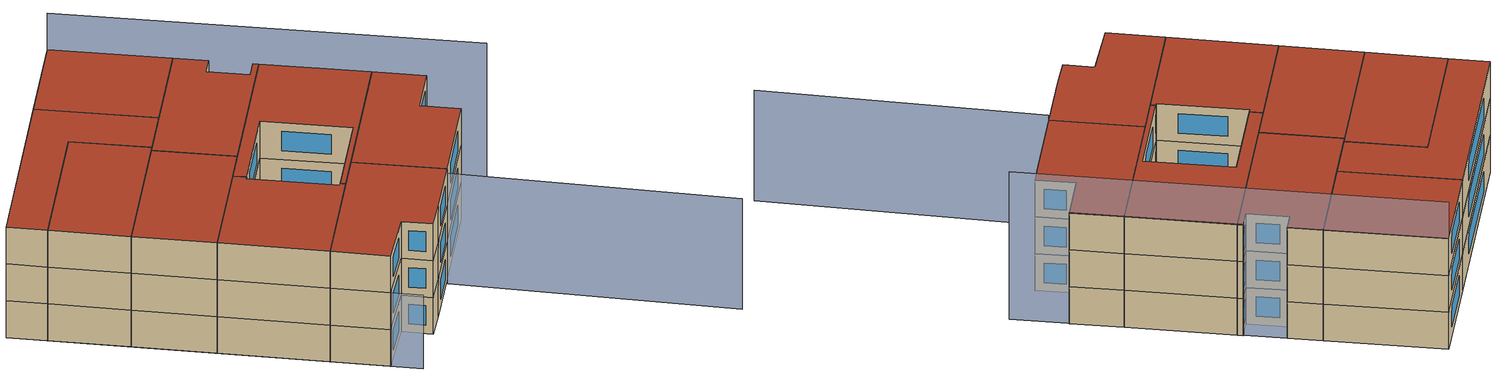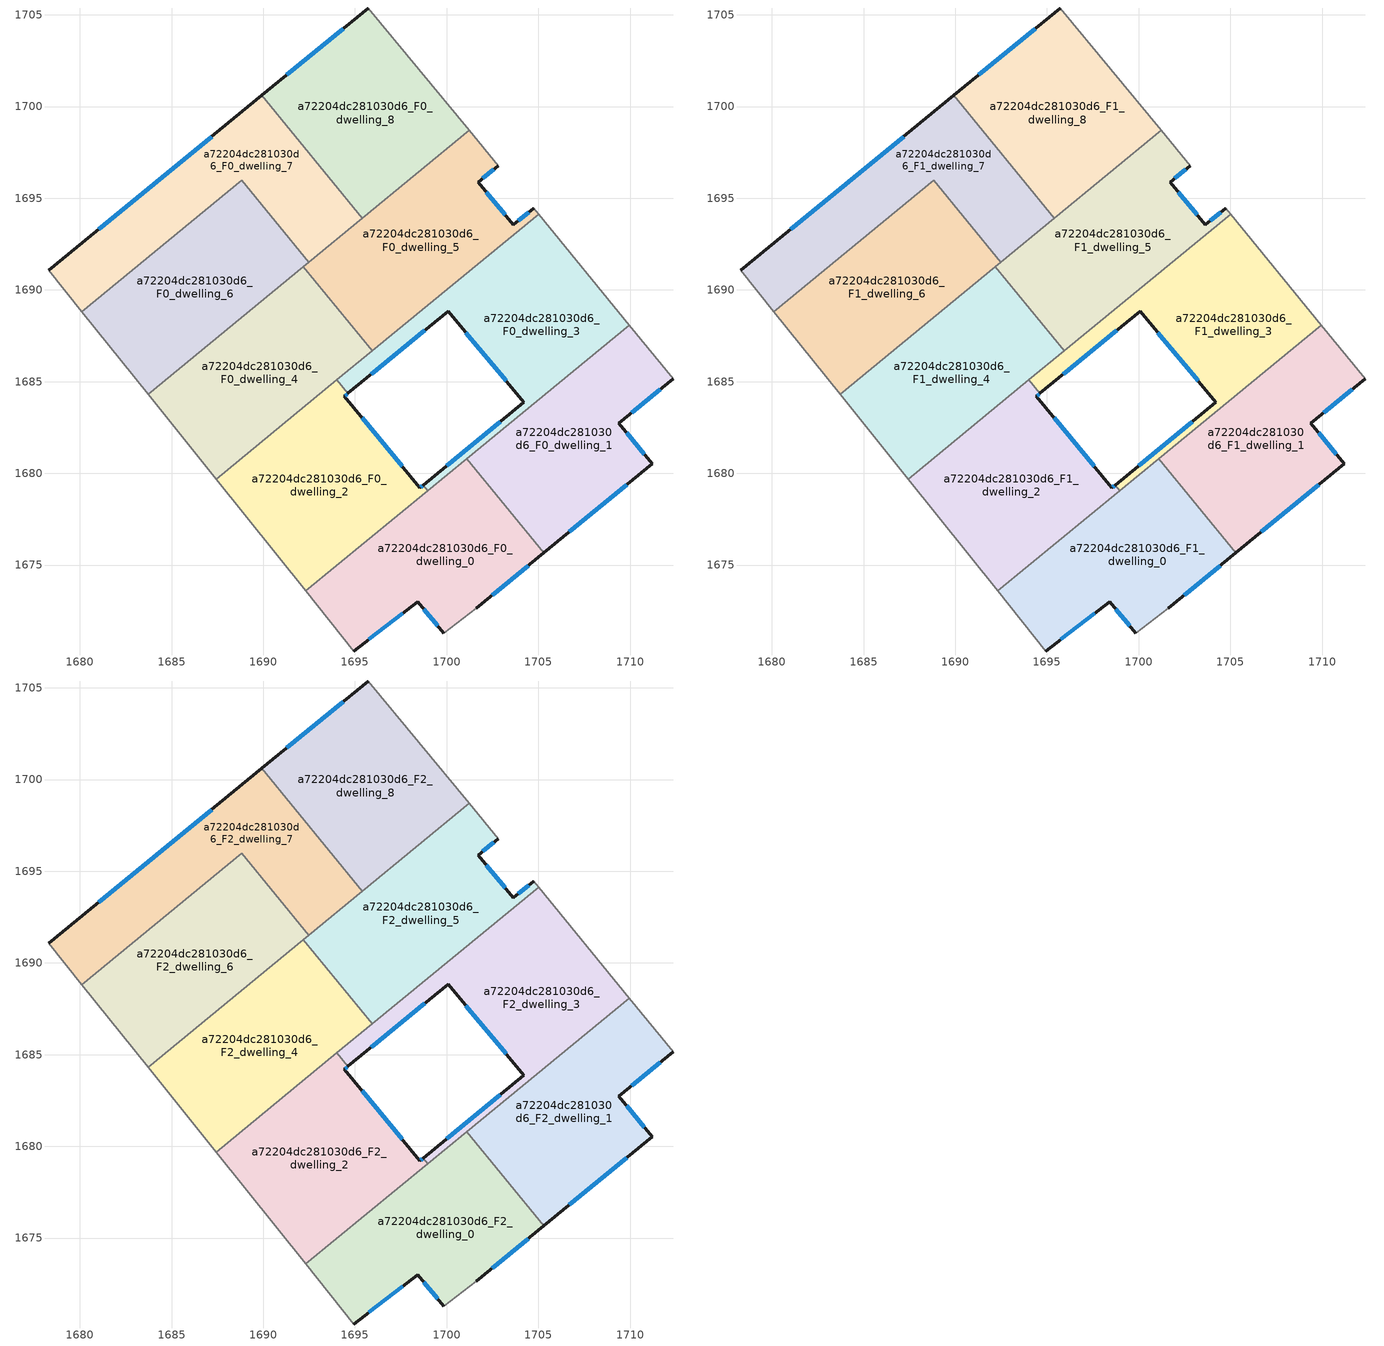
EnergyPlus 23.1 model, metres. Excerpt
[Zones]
a72204dc281030d6_F0_dwelling_0
 floor ground (EU_floor_Construction): 1701.09,1680.8 1705.31,1675.67 1701.61,1672.64 1699.83,1671.27 1698.43,1673 1694.94,1670.31 1692.31,1673.59 z0
 wall outside (EU_wall_Construction): 1701.61,1672.64 1705.31,1675.67 / 1694.94,1670.31 1698.43,1673 1699.83,1671.27 z0:3
 wall adiabatic (EU_wall_Construction): 1699.83,1671.27 1701.61,1672.64 / 1692.31,1673.59 1694.94,1670.31 z0:3
 wall to a72204dc281030d6_F0_dwelling_1 (EU_wall_Construction): 1705.31,1675.67 1701.09,1680.8 z0:3
 wall to a72204dc281030d6_F0_dwelling_2 (EU_wall_Construction): 1698.97,1679.06 1692.31,1673.59 z0:3
 wall to a72204dc281030d6_F0_dwelling_3 (EU_wall_Construction): 1701.09,1680.8 1698.97,1679.06 z0:3
 window (EU_Window_Construction): 1702.48,1673.35 1704.44,1674.96 / 1698.76,1672.6 1699.5,1671.68 / 1695.76,1670.94 1697.61,1672.37 z0.7:2.3
a72204dc281030d6_F0_dwelling_1
 floor ground (EU_floor_Construction): 1709.96,1688.08 1712.35,1685.17 1709.39,1682.72 1711.21,1680.51 1705.31,1675.67 1701.09,1680.8 z0
 wall outside (EU_wall_Construction): 1705.31,1675.67 1711.21,1680.51 1709.39,1682.72 1712.35,1685.17 z0:3
 wall adiabatic (EU_wall_Construction): 1712.35,1685.17 1709.96,1688.08 z0:3
 wall to a72204dc281030d6_F0_dwelling_3 (EU_wall_Construction): 1709.96,1688.08 1701.09,1680.8 z0:3
 window (EU_Window_Construction): 1710.09,1683.29 1711.66,1684.59 / 1710.79,1681.03 1709.82,1682.2 / 1706.69,1676.81 1709.83,1679.38 z0.7:2.3
a72204dc281030d6_F0_dwelling_2
 floor ground (EU_floor_Construction): 1694.62,1684.36 1694.42,1684.19 1698.54,1679.21 1698.72,1679.36 1698.97,1679.06 1692.31,1673.59 1687.43,1679.68 1694.01,1685.09 z0
 wall outside (EU_wall_Construction): 1698.72,1679.36 1698.54,1679.21 1694.42,1684.19 1694.62,1684.36 z0:3
 wall to a72204dc281030d6_F0_dwelling_3 (EU_wall_Construction): 1698.97,1679.06 1698.72,1679.36 / 1694.62,1684.36 1694.01,1685.09 z0:3
 wall adiabatic (EU_wall_Construction): 1687.43,1679.68 1692.31,1673.59 z0:3
 wall to a72204dc281030d6_F0_dwelling_4 (EU_wall_Construction): 1694.01,1685.09 1687.43,1679.68 z0:3
 window (EU_Window_Construction): 1694.46,1684.23 1694.57,1684.32 / 1697.57,1680.38 1695.39,1683.02 / 1698.68,1679.32 1698.58,1679.24 z0.7:2.3
a72204dc281030d6_F0_dwelling_3
 floor ground (EU_floor_Construction): 1705.02,1694.12 1709.96,1688.08 1698.97,1679.06 1698.72,1679.36 1704.21,1683.87 1700.09,1688.84 1694.62,1684.36 1694.01,1685.09 z0
 wall outside (EU_wall_Construction): 1694.62,1684.36 1700.09,1688.84 1704.21,1683.87 1698.72,1679.36 z0:3
 wall adiabatic (EU_wall_Construction): 1709.96,1688.08 1705.02,1694.12 z0:3
 wall to a72204dc281030d6_F0_dwelling_5 (EU_wall_Construction): 1705.02,1694.12 1695.95,1686.68 z0:3
 wall to a72204dc281030d6_F0_dwelling_4 (EU_wall_Construction): 1695.95,1686.68 1694.01,1685.09 z0:3
 window (EU_Window_Construction): 1702.92,1682.81 1700.01,1680.42 / 1701.05,1687.68 1703.24,1685.04 / 1695.9,1685.41 1698.8,1687.79 z0.7:2.3
a72204dc281030d6_F0_dwelling_4
 floor ground (EU_floor_Construction): 1692.19,1691.27 1695.95,1686.68 1687.43,1679.68 1683.72,1684.32 z0
 wall adiabatic (EU_wall_Construction): 1683.72,1684.32 1687.43,1679.68 z0:3
 wall to a72204dc281030d6_F0_dwelling_5 (EU_wall_Construction): 1695.95,1686.68 1692.19,1691.27 z0:3
 wall to a72204dc281030d6_F0_dwelling_6 (EU_wall_Construction): 1692.19,1691.27 1683.72,1684.32 z0:3
a72204dc281030d6_F0_dwelling_5
 floor ground (EU_floor_Construction): 1702.82,1696.78 1701.72,1695.89 1703.64,1693.55 1704.74,1694.45 1705.02,1694.12 1695.95,1686.68 1692.19,1691.27 1701.24,1698.7 z0
 wall outside (EU_wall_Construction): 1704.74,1694.45 1703.64,1693.55 1701.72,1695.89 1702.82,1696.78 z0:3
 wall adiabatic (EU_wall_Construction): 1705.02,1694.12 1704.74,1694.45 / 1702.82,1696.78 1701.24,1698.7 z0:3
 wall to a72204dc281030d6_F0_dwelling_8 (EU_wall_Construction): 1701.24,1698.7 1695.4,1693.91 z0:3
 wall to a72204dc281030d6_F0_dwelling_7 (EU_wall_Construction): 1695.41,1693.91 1692.49,1691.51 z0:3
 wall to a72204dc281030d6_F0_dwelling_6 (EU_wall_Construction): 1692.49,1691.51 1692.19,1691.27 z0:3
 window (EU_Window_Construction): 1701.97,1696.1 1702.56,1696.57 / 1703.19,1694.1 1702.17,1695.34 / 1704.48,1694.24 1703.9,1693.76 z0.7:2.3
a72204dc281030d6_F0_dwelling_6
 floor ground (EU_floor_Construction): 1688.83,1695.97 1692.49,1691.51 1683.72,1684.32 1680.11,1688.82 z0
 wall to a72204dc281030d6_F0_dwelling_7 (EU_wall_Construction): 1692.49,1691.51 1688.83,1695.97 1680.11,1688.82 z0:3
 wall adiabatic (EU_wall_Construction): 1680.11,1688.82 1683.72,1684.32 z0:3
a72204dc281030d6_F0_dwelling_7
 floor ground (EU_floor_Construction): 1689.91,1700.6 1695.41,1693.91 1692.49,1691.51 1688.83,1695.97 1680.11,1688.82 1678.3,1691.07 z0
 wall outside (EU_wall_Construction): 1689.91,1700.6 1678.3,1691.07 z0:3
 wall adiabatic (EU_wall_Construction): 1678.3,1691.07 1680.11,1688.82 z0:3
 wall to a72204dc281030d6_F0_dwelling_8 (EU_wall_Construction): 1695.41,1693.91 1689.91,1700.6 z0:3
 window (EU_Window_Construction): 1687.18,1698.37 1681.03,1693.31 z0.7:2.3
a72204dc281030d6_F0_dwelling_8
 floor ground (EU_floor_Construction): 1695.72,1705.38 1701.24,1698.7 1695.41,1693.91 1689.91,1700.6 z0
 wall outside (EU_wall_Construction): 1695.72,1705.38 1689.91,1700.6 z0:3
 wall adiabatic (EU_wall_Construction): 1701.24,1698.7 1695.72,1705.38 z0:3
 window (EU_Window_Construction): 1694.36,1704.25 1691.27,1701.72 z0.7:2.3
a72204dc281030d6_F1_dwelling_0
 floor to a72204dc281030d6_F0_dwelling_0 (EU_floor_Construction): 1701.09,1680.8 1705.31,1675.67 1701.61,1672.64 1699.83,1671.27 1698.43,1673 1694.94,1670.31 1692.31,1673.59 z3
 wall outside (EU_wall_Construction): 1701.61,1672.64 1705.31,1675.67 / 1694.94,1670.31 1698.43,1673 1699.83,1671.27 z3:6
 wall adiabatic (EU_wall_Construction): 1699.83,1671.27 1701.61,1672.64 / 1692.31,1673.59 1694.94,1670.31 z3:6
 wall to a72204dc281030d6_F1_dwelling_1 (EU_wall_Construction): 1705.31,1675.67 1701.09,1680.8 z3:6
 wall to a72204dc281030d6_F1_dwelling_2 (EU_wall_Construction): 1698.97,1679.06 1692.31,1673.59 z3:6
 wall to a72204dc281030d6_F1_dwelling_3 (EU_wall_Construction): 1701.09,1680.8 1698.97,1679.06 z3:6
 window (EU_Window_Construction): 1702.48,1673.35 1704.44,1674.96 / 1698.76,1672.6 1699.5,1671.68 / 1695.76,1670.94 1697.61,1672.37 z3.7:5.3
a72204dc281030d6_F1_dwelling_1
 floor to a72204dc281030d6_F0_dwelling_1 (EU_floor_Construction): 1709.96,1688.08 1712.35,1685.17 1709.39,1682.72 1711.21,1680.51 1705.31,1675.67 1701.09,1680.8 z3
 wall outside (EU_wall_Construction): 1705.31,1675.67 1711.21,1680.51 1709.39,1682.72 1712.35,1685.17 z3:6
 wall adiabatic (EU_wall_Construction): 1712.35,1685.17 1709.96,1688.08 z3:6
 wall to a72204dc281030d6_F1_dwelling_3 (EU_wall_Construction): 1709.96,1688.08 1701.09,1680.8 z3:6
 window (EU_Window_Construction): 1710.09,1683.29 1711.66,1684.59 / 1710.79,1681.03 1709.82,1682.2 / 1706.69,1676.81 1709.83,1679.38 z3.7:5.3
a72204dc281030d6_F1_dwelling_2
 floor to a72204dc281030d6_F0_dwelling_2 (EU_floor_Construction): 1694.62,1684.36 1694.42,1684.19 1698.54,1679.21 1698.72,1679.36 1698.97,1679.06 1692.31,1673.59 1687.43,1679.68 1694.01,1685.09 z3
 wall outside (EU_wall_Construction): 1698.72,1679.36 1698.54,1679.21 1694.42,1684.19 1694.62,1684.36 z3:6
 wall to a72204dc281030d6_F1_dwelling_3 (EU_wall_Construction): 1698.97,1679.06 1698.72,1679.36 / 1694.62,1684.36 1694.01,1685.09 z3:6
 wall adiabatic (EU_wall_Construction): 1687.43,1679.68 1692.31,1673.59 z3:6
 wall to a72204dc281030d6_F1_dwelling_4 (EU_wall_Construction): 1694.01,1685.09 1687.43,1679.68 z3:6
 window (EU_Window_Construction): 1694.46,1684.23 1694.57,1684.32 / 1697.57,1680.38 1695.39,1683.02 / 1698.68,1679.32 1698.58,1679.24 z3.7:5.3
a72204dc281030d6_F1_dwelling_3
 floor to a72204dc281030d6_F0_dwelling_3 (EU_floor_Construction): 1705.02,1694.12 1709.96,1688.08 1698.97,1679.06 1698.72,1679.36 1704.21,1683.87 1700.09,1688.84 1694.62,1684.36 1694.01,1685.09 z3
 wall outside (EU_wall_Construction): 1694.62,1684.36 1700.09,1688.84 1704.21,1683.87 1698.72,1679.36 z3:6
 wall adiabatic (EU_wall_Construction): 1709.96,1688.08 1705.02,1694.12 z3:6
 wall to a72204dc281030d6_F1_dwelling_5 (EU_wall_Construction): 1705.02,1694.12 1695.95,1686.68 z3:6
 wall to a72204dc281030d6_F1_dwelling_4 (EU_wall_Construction): 1695.95,1686.68 1694.01,1685.09 z3:6
 window (EU_Window_Construction): 1702.92,1682.81 1700.01,1680.42 / 1701.05,1687.68 1703.24,1685.04 / 1695.9,1685.41 1698.8,1687.79 z3.7:5.3
a72204dc281030d6_F1_dwelling_4
 floor to a72204dc281030d6_F0_dwelling_4 (EU_floor_Construction): 1692.19,1691.27 1695.95,1686.68 1687.43,1679.68 1683.72,1684.32 z3
 wall adiabatic (EU_wall_Construction): 1683.72,1684.32 1687.43,1679.68 z3:6
 wall to a72204dc281030d6_F1_dwelling_5 (EU_wall_Construction): 1695.95,1686.68 1692.19,1691.27 z3:6
 wall to a72204dc281030d6_F1_dwelling_6 (EU_wall_Construction): 1692.19,1691.27 1683.72,1684.32 z3:6
a72204dc281030d6_F1_dwelling_5
 floor to a72204dc281030d6_F0_dwelling_5 (EU_floor_Construction): 1702.82,1696.78 1701.72,1695.89 1703.64,1693.55 1704.74,1694.45 1705.02,1694.12 1695.95,1686.68 1692.19,1691.27 1701.24,1698.7 z3
 wall outside (EU_wall_Construction): 1704.74,1694.45 1703.64,1693.55 1701.72,1695.89 1702.82,1696.78 z3:6
 wall adiabatic (EU_wall_Construction): 1705.02,1694.12 1704.74,1694.45 / 1702.82,1696.78 1701.24,1698.7 z3:6
 wall to a72204dc281030d6_F1_dwelling_8 (EU_wall_Construction): 1701.24,1698.7 1695.4,1693.91 z3:6
 wall to a72204dc281030d6_F1_dwelling_7 (EU_wall_Construction): 1695.41,1693.91 1692.49,1691.51 z3:6
 wall to a72204dc281030d6_F1_dwelling_6 (EU_wall_Construction): 1692.49,1691.51 1692.19,1691.27 z3:6
 window (EU_Window_Construction): 1701.97,1696.1 1702.56,1696.57 / 1703.19,1694.1 1702.17,1695.34 / 1704.48,1694.24 1703.9,1693.76 z3.7:5.3
a72204dc281030d6_F1_dwelling_6
 floor to a72204dc281030d6_F0_dwelling_6 (EU_floor_Construction): 1688.83,1695.97 1692.49,1691.51 1683.72,1684.32 1680.11,1688.82 z3
 wall to a72204dc281030d6_F1_dwelling_7 (EU_wall_Construction): 1692.49,1691.51 1688.83,1695.97 1680.11,1688.82 z3:6
 wall adiabatic (EU_wall_Construction): 1680.11,1688.82 1683.72,1684.32 z3:6
a72204dc281030d6_F1_dwelling_7
 floor to a72204dc281030d6_F0_dwelling_7 (EU_floor_Construction): 1689.91,1700.6 1695.41,1693.91 1692.49,1691.51 1688.83,1695.97 1680.11,1688.82 1678.3,1691.07 z3
 wall outside (EU_wall_Construction): 1689.91,1700.6 1678.3,1691.07 z3:6
 wall adiabatic (EU_wall_Construction): 1678.3,1691.07 1680.11,1688.82 z3:6
 wall to a72204dc281030d6_F1_dwelling_8 (EU_wall_Construction): 1695.41,1693.91 1689.91,1700.6 z3:6
 window (EU_Window_Construction): 1687.18,1698.37 1681.03,1693.31 z3.7:5.3
a72204dc281030d6_F1_dwelling_8
 floor to a72204dc281030d6_F0_dwelling_8 (EU_floor_Construction): 1695.72,1705.38 1701.24,1698.7 1695.41,1693.91 1689.91,1700.6 z3
 wall outside (EU_wall_Construction): 1695.72,1705.38 1689.91,1700.6 z3:6
 wall adiabatic (EU_wall_Construction): 1701.24,1698.7 1695.72,1705.38 z3:6
 window (EU_Window_Construction): 1694.36,1704.25 1691.27,1701.72 z3.7:5.3
a72204dc281030d6_F2_dwelling_0
 floor to a72204dc281030d6_F1_dwelling_0 (EU_floor_Construction): 1701.09,1680.8 1705.31,1675.67 1701.61,1672.64 1699.83,1671.27 1698.43,1673 1694.94,1670.31 1692.31,1673.59 z6
 wall outside (EU_wall_Construction): 1701.61,1672.64 1705.31,1675.67 / 1694.94,1670.31 1698.43,1673 1699.83,1671.27 z6:9
 wall adiabatic (EU_wall_Construction): 1699.83,1671.27 1701.61,1672.64 / 1692.31,1673.59 1694.94,1670.31 z6:9
 wall to a72204dc281030d6_F2_dwelling_1 (EU_wall_Construction): 1705.31,1675.67 1701.09,1680.8 z6:9
 wall to a72204dc281030d6_F2_dwelling_2 (EU_wall_Construction): 1698.97,1679.06 1692.31,1673.59 z6:9
 wall to a72204dc281030d6_F2_dwelling_3 (EU_wall_Construction): 1701.09,1680.8 1698.97,1679.06 z6:9
 window (EU_Window_Construction): 1702.48,1673.35 1704.44,1674.96 / 1698.76,1672.6 1699.5,1671.68 / 1695.76,1670.94 1697.61,1672.37 z6.7:8.3
 roof outside (EU_roof_Construction): 1701.61,1672.64 1705.31,1675.67 1701.09,1680.8 1692.31,1673.59 1694.94,1670.31 1698.43,1673 1699.83,1671.27 z9
a72204dc281030d6_F2_dwelling_1
 floor to a72204dc281030d6_F1_dwelling_1 (EU_floor_Construction): 1709.96,1688.08 1712.35,1685.17 1709.39,1682.72 1711.21,1680.51 1705.31,1675.67 1701.09,1680.8 z6
 wall outside (EU_wall_Construction): 1705.31,1675.67 1711.21,1680.51 1709.39,1682.72 1712.35,1685.17 z6:9
 wall adiabatic (EU_wall_Construction): 1712.35,1685.17 1709.96,1688.08 z6:9
 wall to a72204dc281030d6_F2_dwelling_3 (EU_wall_Construction): 1709.96,1688.08 1701.09,1680.8 z6:9
 window (EU_Window_Construction): 1710.09,1683.29 1711.66,1684.59 / 1710.79,1681.03 1709.82,1682.2 / 1706.69,1676.81 1709.83,1679.38 z6.7:8.3
 roof outside (EU_roof_Construction): 1711.21,1680.51 1709.39,1682.72 1712.35,1685.17 1709.96,1688.08 1701.09,1680.8 1705.31,1675.67 z9
a72204dc281030d6_F2_dwelling_2
 floor to a72204dc281030d6_F1_dwelling_2 (EU_floor_Construction): 1694.62,1684.36 1694.42,1684.19 1698.54,1679.21 1698.72,1679.36 1698.97,1679.06 1692.31,1673.59 1687.43,1679.68 1694.01,1685.09 z6
 wall outside (EU_wall_Construction): 1698.72,1679.36 1698.54,1679.21 1694.42,1684.19 1694.62,1684.36 z6:9
 wall to a72204dc281030d6_F2_dwelling_3 (EU_wall_Construction): 1698.97,1679.06 1698.72,1679.36 / 1694.62,1684.36 1694.01,1685.09 z6:9
 wall adiabatic (EU_wall_Construction): 1687.43,1679.68 1692.31,1673.59 z6:9
 wall to a72204dc281030d6_F2_dwelling_4 (EU_wall_Construction): 1694.01,1685.09 1687.43,1679.68 z6:9
 window (EU_Window_Construction): 1694.46,1684.23 1694.57,1684.32 / 1697.57,1680.38 1695.39,1683.02 / 1698.68,1679.32 1698.58,1679.24 z6.7:8.3
 roof outside (EU_roof_Construction): 1698.97,1679.06 1698.72,1679.36 1698.54,1679.21 1694.42,1684.19 1694.62,1684.36 1694.01,1685.09 1687.43,1679.68 1692.31,1673.59 z9
a72204dc281030d6_F2_dwelling_3
 floor to a72204dc281030d6_F1_dwelling_3 (EU_floor_Construction): 1705.02,1694.12 1709.96,1688.08 1698.97,1679.06 1698.72,1679.36 1704.21,1683.87 1700.09,1688.84 1694.62,1684.36 1694.01,1685.09 z6
 wall outside (EU_wall_Construction): 1694.62,1684.36 1700.09,1688.84 1704.21,1683.87 1698.72,1679.36 z6:9
 wall adiabatic (EU_wall_Construction): 1709.96,1688.08 1705.02,1694.12 z6:9
 wall to a72204dc281030d6_F2_dwelling_5 (EU_wall_Construction): 1705.02,1694.12 1695.95,1686.68 z6:9
 wall to a72204dc281030d6_F2_dwelling_4 (EU_wall_Construction): 1695.95,1686.68 1694.01,1685.09 z6:9
 window (EU_Window_Construction): 1702.92,1682.81 1700.01,1680.42 / 1701.05,1687.68 1703.24,1685.04 / 1695.9,1685.41 1698.8,1687.79 z6.7:8.3
 roof outside (EU_roof_Construction): 1704.21,1683.87 1698.72,1679.36 1698.97,1679.06 1709.96,1688.08 1705.02,1694.12 1694.01,1685.09 1694.62,1684.36 1700.09,1688.84 z9
a72204dc281030d6_F2_dwelling_4
 floor to a72204dc281030d6_F1_dwelling_4 (EU_floor_Construction): 1692.19,1691.27 1695.95,1686.68 1687.43,1679.68 1683.72,1684.32 z6
 wall adiabatic (EU_wall_Construction): 1683.72,1684.32 1687.43,1679.68 z6:9
 wall to a72204dc281030d6_F2_dwelling_5 (EU_wall_Construction): 1695.95,1686.68 1692.19,1691.27 z6:9
 wall to a72204dc281030d6_F2_dwelling_6 (EU_wall_Construction): 1692.19,1691.27 1683.72,1684.32 z6:9
 roof outside (EU_roof_Construction): 1695.95,1686.68 1692.19,1691.27 1683.72,1684.32 1687.43,1679.68 z9
a72204dc281030d6_F2_dwelling_5
 floor to a72204dc281030d6_F1_dwelling_5 (EU_floor_Construction): 1702.82,1696.78 1701.72,1695.89 1703.64,1693.55 1704.74,1694.45 1705.02,1694.12 1695.95,1686.68 1692.19,1691.27 1701.24,1698.7 z6
 wall outside (EU_wall_Construction): 1704.74,1694.45 1703.64,1693.55 1701.72,1695.89 1702.82,1696.78 z6:9
 wall adiabatic (EU_wall_Construction): 1705.02,1694.12 1704.74,1694.45 / 1702.82,1696.78 1701.24,1698.7 z6:9
 wall to a72204dc281030d6_F2_dwelling_8 (EU_wall_Construction): 1701.24,1698.7 1695.4,1693.91 z6:9
 wall to a72204dc281030d6_F2_dwelling_7 (EU_wall_Construction): 1695.41,1693.91 1692.49,1691.51 z6:9
 wall to a72204dc281030d6_F2_dwelling_6 (EU_wall_Construction): 1692.49,1691.51 1692.19,1691.27 z6:9
 window (EU_Window_Construction): 1701.97,1696.1 1702.56,1696.57 / 1703.19,1694.1 1702.17,1695.34 / 1704.48,1694.24 1703.9,1693.76 z6.7:8.3
 roof outside (EU_roof_Construction): 1703.64,1693.55 1701.72,1695.89 1702.82,1696.78 1701.24,1698.7 1692.19,1691.27 1695.95,1686.68 1705.02,1694.12 1704.74,1694.45 z9
a72204dc281030d6_F2_dwelling_6
 floor to a72204dc281030d6_F1_dwelling_6 (EU_floor_Construction): 1688.83,1695.97 1692.49,1691.51 1683.72,1684.32 1680.11,1688.82 z6
 wall to a72204dc281030d6_F2_dwelling_7 (EU_wall_Construction): 1692.49,1691.51 1688.83,1695.97 1680.11,1688.82 z6:9
 wall adiabatic (EU_wall_Construction): 1680.11,1688.82 1683.72,1684.32 z6:9
 roof outside (EU_roof_Construction): 1692.49,1691.51 1688.83,1695.97 1680.11,1688.82 1683.72,1684.32 z9
a72204dc281030d6_F2_dwelling_7
 floor to a72204dc281030d6_F1_dwelling_7 (EU_floor_Construction): 1689.91,1700.6 1695.41,1693.91 1692.49,1691.51 1688.83,1695.97 1680.11,1688.82 1678.3,1691.07 z6
 wall outside (EU_wall_Construction): 1689.91,1700.6 1678.3,1691.07 z6:9
 wall adiabatic (EU_wall_Construction): 1678.3,1691.07 1680.11,1688.82 z6:9
 wall to a72204dc281030d6_F2_dwelling_8 (EU_wall_Construction): 1695.41,1693.91 1689.91,1700.6 z6:9
 window (EU_Window_Construction): 1687.18,1698.37 1681.03,1693.31 z6.7:8.3
 roof outside (EU_roof_Construction): 1692.49,1691.51 1695.41,1693.91 1689.91,1700.6 1678.3,1691.07 1680.11,1688.82 1688.83,1695.97 z9
a72204dc281030d6_F2_dwelling_8
 floor to a72204dc281030d6_F1_dwelling_8 (EU_floor_Construction): 1695.72,1705.38 1701.24,1698.7 1695.41,1693.91 1689.91,1700.6 z6
 wall outside (EU_wall_Construction): 1695.72,1705.38 1689.91,1700.6 z6:9
 wall adiabatic (EU_wall_Construction): 1701.24,1698.7 1695.72,1705.38 z6:9
 window (EU_Window_Construction): 1694.36,1704.25 1691.27,1701.72 z6.7:8.3
 roof outside (EU_roof_Construction): 1701.24,1698.7 1695.72,1705.38 1689.91,1700.6 1695.41,1693.91 z9
shading: 1704.94,1675.21 1717.37,1659.06 z0:9; 1678.3,1691.07 1696.34,1668.57 z0:6; 1714.96,1681.94 1695.72,1705.37 z0:12
[Building]
EU S2 Campaign: North Axis=0; Terrain=City; Solar Distribution=FullExterior
[Site:Location]
Budapest.Ferenc.Liszt.Intl.AP: Latitude=47.437; Longitude=19.256; Time Zone=1; Elevation=185
[SizingPeriod:WeatherFileDays]
AnnualSizingPeriod: Begin Month=1; Begin Day of Month=1; End Month=12; End Day of Month=31; Day of Week for Start Day=Monday; Use Weather File Daylight Saving Period=No; Use Weather File Rain and Snow Indicators=No
[MATERIAL]
EU_InternalMass_Material: Roughness=MediumRough; Thickness=0.1; Conductivity=1; Density=1800; Specific Heat=900; Thermal Absorptance=0.9; Solar Absorptance=0.7; Visible Absorptance=0.7
[MATERIAL:NOMASS] Roughness=MediumRough; Thermal Absorptance=0.9; Solar Absorptance=0.7; Visible Absorptance=0.7
Name | Thermal Resistance
EU_wall_NoMass | 0.832559
EU_roof_NoMass | 1.39638
EU_floor_NoMass | 0.872794
[WINDOWMATERIAL:SIMPLEGLAZINGSYSTEM]
EU_Window_SimpleGlazing: UFactor=2.79869; Solar Heat Gain Coefficient=0.75; Visible Transmittance=0.75
[CONSTRUCTION]
EU_wall_Construction: EU_wall_NoMass
EU_roof_Construction: EU_roof_NoMass
EU_floor_Construction: EU_floor_NoMass
EU_Window_Construction: EU_Window_SimpleGlazing
EU_InternalMass_Construction: EU_InternalMass_Material
[ZONE] Type=1; Multiplier=1; Ceiling Height=autocalculate; Floor Area=autocalculate; Part of Total Floor Area=Yes
Name | Volume
a72204dc281030d6_F0_dwelling_0; a72204dc281030d6_F1_dwelling_0; a72204dc281030d6_F2_dwelling_0 | 195.683
a72204dc281030d6_F0_dwelling_1; a72204dc281030d6_F1_dwelling_1; a72204dc281030d6_F2_dwelling_1 | 195.676
a72204dc281030d6_F0_dwelling_2; a72204dc281030d6_F1_dwelling_2; a72204dc281030d6_F2_dwelling_2 | 195.712
a72204dc281030d6_F0_dwelling_3; a72204dc281030d6_F1_dwelling_3; a72204dc281030d6_F2_dwelling_3 | 195.711
a72204dc281030d6_F0_dwelling_4; a72204dc281030d6_F1_dwelling_4; a72204dc281030d6_F2_dwelling_4 | 195.688
a72204dc281030d6_F0_dwelling_5; a72204dc281030d6_F1_dwelling_5; a72204dc281030d6_F2_dwelling_5 | 195.679
a72204dc281030d6_F0_dwelling_6; a72204dc281030d6_F1_dwelling_6; a72204dc281030d6_F2_dwelling_6 | 195.708
a72204dc281030d6_F0_dwelling_7; a72204dc281030d6_F1_dwelling_7; a72204dc281030d6_F2_dwelling_7 | 195.719
a72204dc281030d6_F0_dwelling_8; a72204dc281030d6_F1_dwelling_8; a72204dc281030d6_F2_dwelling_8 | 195.698
[INTERNALMASS] Construction=EU_InternalMass_Construction
Name | Zone or ZoneList | Surface Area
a72204dc281030d6_F0_dwelling_0_EU_InternalMass | a72204dc281030d6_F0_dwelling_0 | 65.228
a72204dc281030d6_F0_dwelling_1_EU_InternalMass | a72204dc281030d6_F0_dwelling_1 | 65.2245
a72204dc281030d6_F0_dwelling_2_EU_InternalMass | a72204dc281030d6_F0_dwelling_2 | 65.2354
a72204dc281030d6_F0_dwelling_3_EU_InternalMass | a72204dc281030d6_F0_dwelling_3 | 65.238
a72204dc281030d6_F0_dwelling_4_EU_InternalMass | a72204dc281030d6_F0_dwelling_4 | 65.2284
a72204dc281030d6_F0_dwelling_5_EU_InternalMass | a72204dc281030d6_F0_dwelling_5 | 65.2269
a72204dc281030d6_F0_dwelling_6_EU_InternalMass | a72204dc281030d6_F0_dwelling_6 | 65.2371
a72204dc281030d6_F0_dwelling_7_EU_InternalMass | a72204dc281030d6_F0_dwelling_7 | 65.2396
a72204dc281030d6_F0_dwelling_8_EU_InternalMass | a72204dc281030d6_F0_dwelling_8 | 65.2324
a72204dc281030d6_F1_dwelling_0_EU_InternalMass | a72204dc281030d6_F1_dwelling_0 | 65.228
a72204dc281030d6_F1_dwelling_1_EU_InternalMass | a72204dc281030d6_F1_dwelling_1 | 65.2245
a72204dc281030d6_F1_dwelling_2_EU_InternalMass | a72204dc281030d6_F1_dwelling_2 | 65.2354
a72204dc281030d6_F1_dwelling_3_EU_InternalMass | a72204dc281030d6_F1_dwelling_3 | 65.238
a72204dc281030d6_F1_dwelling_4_EU_InternalMass | a72204dc281030d6_F1_dwelling_4 | 65.2284
a72204dc281030d6_F1_dwelling_5_EU_InternalMass | a72204dc281030d6_F1_dwelling_5 | 65.2269
a72204dc281030d6_F1_dwelling_6_EU_InternalMass | a72204dc281030d6_F1_dwelling_6 | 65.2371
a72204dc281030d6_F1_dwelling_7_EU_InternalMass | a72204dc281030d6_F1_dwelling_7 | 65.2396
a72204dc281030d6_F1_dwelling_8_EU_InternalMass | a72204dc281030d6_F1_dwelling_8 | 65.2324
a72204dc281030d6_F2_dwelling_0_EU_InternalMass | a72204dc281030d6_F2_dwelling_0 | 65.228
a72204dc281030d6_F2_dwelling_1_EU_InternalMass | a72204dc281030d6_F2_dwelling_1 | 65.2245
a72204dc281030d6_F2_dwelling_2_EU_InternalMass | a72204dc281030d6_F2_dwelling_2 | 65.2354
a72204dc281030d6_F2_dwelling_3_EU_InternalMass | a72204dc281030d6_F2_dwelling_3 | 65.238
a72204dc281030d6_F2_dwelling_4_EU_InternalMass | a72204dc281030d6_F2_dwelling_4 | 65.2284
a72204dc281030d6_F2_dwelling_5_EU_InternalMass | a72204dc281030d6_F2_dwelling_5 | 65.2269
a72204dc281030d6_F2_dwelling_6_EU_InternalMass | a72204dc281030d6_F2_dwelling_6 | 65.2371
a72204dc281030d6_F2_dwelling_7_EU_InternalMass | a72204dc281030d6_F2_dwelling_7 | 65.2396
a72204dc281030d6_F2_dwelling_8_EU_InternalMass | a72204dc281030d6_F2_dwelling_8 | 65.2324
[OTHEREQUIPMENT] Fuel Type=Electricity; Design Level Calculation Method=Watts/Area; Power per Zone Floor Area=1; Fraction Latent=0; Fraction Radiant=0; Fraction Lost=0; Carbon Dioxide Generation Rate=0; EndUse Subcategory=EU_Step8_InternalGains
Name | Zone or ZoneList or Space or SpaceList | Schedule
EU_Step8_InternalGain_a72204dc281030d6_F0_dwelling_0_f000 | a72204dc281030d6_F0_dwelling_0 | EU_Step8_GainSchedule_a72204dc281030d6_F0_dwelling_0_f000
EU_Step8_InternalGain_a72204dc281030d6_F0_dwelling_1_f000 | a72204dc281030d6_F0_dwelling_1 | EU_Step8_GainSchedule_a72204dc281030d6_F0_dwelling_1_f000
EU_Step8_InternalGain_a72204dc281030d6_F0_dwelling_2_f000 | a72204dc281030d6_F0_dwelling_2 | EU_Step8_GainSchedule_a72204dc281030d6_F0_dwelling_2_f000
EU_Step8_InternalGain_a72204dc281030d6_F0_dwelling_3_f000 | a72204dc281030d6_F0_dwelling_3 | EU_Step8_GainSchedule_a72204dc281030d6_F0_dwelling_3_f000
EU_Step8_InternalGain_a72204dc281030d6_F0_dwelling_4_f000 | a72204dc281030d6_F0_dwelling_4 | EU_Step8_GainSchedule_a72204dc281030d6_F0_dwelling_4_f000
EU_Step8_InternalGain_a72204dc281030d6_F0_dwelling_5_f000 | a72204dc281030d6_F0_dwelling_5 | EU_Step8_GainSchedule_a72204dc281030d6_F0_dwelling_5_f000
EU_Step8_InternalGain_a72204dc281030d6_F0_dwelling_6_f000 | a72204dc281030d6_F0_dwelling_6 | EU_Step8_GainSchedule_a72204dc281030d6_F0_dwelling_6_f000
EU_Step8_InternalGain_a72204dc281030d6_F0_dwelling_7_f000 | a72204dc281030d6_F0_dwelling_7 | EU_Step8_GainSchedule_a72204dc281030d6_F0_dwelling_7_f000
EU_Step8_InternalGain_a72204dc281030d6_F0_dwelling_8_f000 | a72204dc281030d6_F0_dwelling_8 | EU_Step8_GainSchedule_a72204dc281030d6_F0_dwelling_8_f000
EU_Step8_InternalGain_a72204dc281030d6_F1_dwelling_0_f000 | a72204dc281030d6_F1_dwelling_0 | EU_Step8_GainSchedule_a72204dc281030d6_F1_dwelling_0_f000
EU_Step8_InternalGain_a72204dc281030d6_F1_dwelling_1_f000 | a72204dc281030d6_F1_dwelling_1 | EU_Step8_GainSchedule_a72204dc281030d6_F1_dwelling_1_f000
EU_Step8_InternalGain_a72204dc281030d6_F1_dwelling_2_f000 | a72204dc281030d6_F1_dwelling_2 | EU_Step8_GainSchedule_a72204dc281030d6_F1_dwelling_2_f000
EU_Step8_InternalGain_a72204dc281030d6_F1_dwelling_3_f000 | a72204dc281030d6_F1_dwelling_3 | EU_Step8_GainSchedule_a72204dc281030d6_F1_dwelling_3_f000
EU_Step8_InternalGain_a72204dc281030d6_F1_dwelling_4_f000 | a72204dc281030d6_F1_dwelling_4 | EU_Step8_GainSchedule_a72204dc281030d6_F1_dwelling_4_f000
EU_Step8_InternalGain_a72204dc281030d6_F1_dwelling_5_f000 | a72204dc281030d6_F1_dwelling_5 | EU_Step8_GainSchedule_a72204dc281030d6_F1_dwelling_5_f000
EU_Step8_InternalGain_a72204dc281030d6_F1_dwelling_6_f000 | a72204dc281030d6_F1_dwelling_6 | EU_Step8_GainSchedule_a72204dc281030d6_F1_dwelling_6_f000
EU_Step8_InternalGain_a72204dc281030d6_F1_dwelling_7_f000 | a72204dc281030d6_F1_dwelling_7 | EU_Step8_GainSchedule_a72204dc281030d6_F1_dwelling_7_f000
EU_Step8_InternalGain_a72204dc281030d6_F1_dwelling_8_f000 | a72204dc281030d6_F1_dwelling_8 | EU_Step8_GainSchedule_a72204dc281030d6_F1_dwelling_8_f000
EU_Step8_InternalGain_a72204dc281030d6_F2_dwelling_0_f000 | a72204dc281030d6_F2_dwelling_0 | EU_Step8_GainSchedule_a72204dc281030d6_F2_dwelling_0_f000
EU_Step8_InternalGain_a72204dc281030d6_F2_dwelling_1_f000 | a72204dc281030d6_F2_dwelling_1 | EU_Step8_GainSchedule_a72204dc281030d6_F2_dwelling_1_f000
EU_Step8_InternalGain_a72204dc281030d6_F2_dwelling_2_f000 | a72204dc281030d6_F2_dwelling_2 | EU_Step8_GainSchedule_a72204dc281030d6_F2_dwelling_2_f000
EU_Step8_InternalGain_a72204dc281030d6_F2_dwelling_3_f000 | a72204dc281030d6_F2_dwelling_3 | EU_Step8_GainSchedule_a72204dc281030d6_F2_dwelling_3_f000
EU_Step8_InternalGain_a72204dc281030d6_F2_dwelling_4_f000 | a72204dc281030d6_F2_dwelling_4 | EU_Step8_GainSchedule_a72204dc281030d6_F2_dwelling_4_f000
EU_Step8_InternalGain_a72204dc281030d6_F2_dwelling_5_f000 | a72204dc281030d6_F2_dwelling_5 | EU_Step8_GainSchedule_a72204dc281030d6_F2_dwelling_5_f000
EU_Step8_InternalGain_a72204dc281030d6_F2_dwelling_6_f000 | a72204dc281030d6_F2_dwelling_6 | EU_Step8_GainSchedule_a72204dc281030d6_F2_dwelling_6_f000
EU_Step8_InternalGain_a72204dc281030d6_F2_dwelling_7_f000 | a72204dc281030d6_F2_dwelling_7 | EU_Step8_GainSchedule_a72204dc281030d6_F2_dwelling_7_f000
EU_Step8_InternalGain_a72204dc281030d6_F2_dwelling_8_f000 | a72204dc281030d6_F2_dwelling_8 | EU_Step8_GainSchedule_a72204dc281030d6_F2_dwelling_8_f000
[ZONEVENTILATION:DESIGNFLOWRATE] Schedule=EU_AlwaysOn; Design Flow Rate Calculation Method=AirChanges/Hour; Air Changes per Hour=0.475469; Ventilation Type=Natural; Fan Pressure Rise=0; Fan Total Efficiency=1; Constant Term Coefficient=1; Temperature Term Coefficient=0; Velocity Term Coefficient=0; Velocity Squared Term Coefficient=0; Minimum Indoor Temperature=-100; Maximum Indoor Temperature=100; Delta Temperature=-100; Minimum Outdoor Temperature=-100; Maximum Outdoor Temperature=100; Maximum Wind Speed=40
Name | Zone or ZoneList or Space or SpaceList
EU_ConstantAir_a72204dc281030d6_F0_dwelling_0 | a72204dc281030d6_F0_dwelling_0
EU_ConstantAir_a72204dc281030d6_F0_dwelling_1 | a72204dc281030d6_F0_dwelling_1
EU_ConstantAir_a72204dc281030d6_F0_dwelling_2 | a72204dc281030d6_F0_dwelling_2
EU_ConstantAir_a72204dc281030d6_F0_dwelling_3 | a72204dc281030d6_F0_dwelling_3
EU_ConstantAir_a72204dc281030d6_F0_dwelling_4 | a72204dc281030d6_F0_dwelling_4
EU_ConstantAir_a72204dc281030d6_F0_dwelling_5 | a72204dc281030d6_F0_dwelling_5
EU_ConstantAir_a72204dc281030d6_F0_dwelling_6 | a72204dc281030d6_F0_dwelling_6
EU_ConstantAir_a72204dc281030d6_F0_dwelling_7 | a72204dc281030d6_F0_dwelling_7
EU_ConstantAir_a72204dc281030d6_F0_dwelling_8 | a72204dc281030d6_F0_dwelling_8
EU_ConstantAir_a72204dc281030d6_F1_dwelling_0 | a72204dc281030d6_F1_dwelling_0
EU_ConstantAir_a72204dc281030d6_F1_dwelling_1 | a72204dc281030d6_F1_dwelling_1
EU_ConstantAir_a72204dc281030d6_F1_dwelling_2 | a72204dc281030d6_F1_dwelling_2
EU_ConstantAir_a72204dc281030d6_F1_dwelling_3 | a72204dc281030d6_F1_dwelling_3
EU_ConstantAir_a72204dc281030d6_F1_dwelling_4 | a72204dc281030d6_F1_dwelling_4
EU_ConstantAir_a72204dc281030d6_F1_dwelling_5 | a72204dc281030d6_F1_dwelling_5
EU_ConstantAir_a72204dc281030d6_F1_dwelling_6 | a72204dc281030d6_F1_dwelling_6
EU_ConstantAir_a72204dc281030d6_F1_dwelling_7 | a72204dc281030d6_F1_dwelling_7
EU_ConstantAir_a72204dc281030d6_F1_dwelling_8 | a72204dc281030d6_F1_dwelling_8
EU_ConstantAir_a72204dc281030d6_F2_dwelling_0 | a72204dc281030d6_F2_dwelling_0
EU_ConstantAir_a72204dc281030d6_F2_dwelling_1 | a72204dc281030d6_F2_dwelling_1
EU_ConstantAir_a72204dc281030d6_F2_dwelling_2 | a72204dc281030d6_F2_dwelling_2
EU_ConstantAir_a72204dc281030d6_F2_dwelling_3 | a72204dc281030d6_F2_dwelling_3
EU_ConstantAir_a72204dc281030d6_F2_dwelling_4 | a72204dc281030d6_F2_dwelling_4
EU_ConstantAir_a72204dc281030d6_F2_dwelling_5 | a72204dc281030d6_F2_dwelling_5
EU_ConstantAir_a72204dc281030d6_F2_dwelling_6 | a72204dc281030d6_F2_dwelling_6
EU_ConstantAir_a72204dc281030d6_F2_dwelling_7 | a72204dc281030d6_F2_dwelling_7
EU_ConstantAir_a72204dc281030d6_F2_dwelling_8 | a72204dc281030d6_F2_dwelling_8
[HVACTEMPLATE:THERMOSTAT] Constant Heating Setpoint=20; Constant Cooling Setpoint=50
EU_HeatOnly_a72204dc281030d6_F0_dwelling_0; EU_HeatOnly_a72204dc281030d6_F0_dwelling_1; EU_HeatOnly_a72204dc281030d6_F0_dwelling_2; EU_HeatOnly_a72204dc281030d6_F0_dwelling_3; EU_HeatOnly_a72204dc281030d6_F0_dwelling_4; EU_HeatOnly_a72204dc281030d6_F0_dwelling_5; EU_HeatOnly_a72204dc281030d6_F0_dwelling_6; EU_HeatOnly_a72204dc281030d6_F0_dwelling_7; EU_HeatOnly_a72204dc281030d6_F0_dwelling_8; EU_HeatOnly_a72204dc281030d6_F1_dwelling_0; EU_HeatOnly_a72204dc281030d6_F1_dwelling_1; EU_HeatOnly_a72204dc281030d6_F1_dwelling_2; EU_HeatOnly_a72204dc281030d6_F1_dwelling_3; EU_HeatOnly_a72204dc281030d6_F1_dwelling_4; EU_HeatOnly_a72204dc281030d6_F1_dwelling_5; EU_HeatOnly_a72204dc281030d6_F1_dwelling_6; EU_HeatOnly_a72204dc281030d6_F1_dwelling_7; EU_HeatOnly_a72204dc281030d6_F1_dwelling_8; EU_HeatOnly_a72204dc281030d6_F2_dwelling_0; EU_HeatOnly_a72204dc281030d6_F2_dwelling_1; EU_HeatOnly_a72204dc281030d6_F2_dwelling_2; EU_HeatOnly_a72204dc281030d6_F2_dwelling_3; EU_HeatOnly_a72204dc281030d6_F2_dwelling_4; EU_HeatOnly_a72204dc281030d6_F2_dwelling_5; EU_HeatOnly_a72204dc281030d6_F2_dwelling_6; EU_HeatOnly_a72204dc281030d6_F2_dwelling_7; EU_HeatOnly_a72204dc281030d6_F2_dwelling_8
[HVACTEMPLATE:ZONE:IDEALLOADSAIRSYSTEM] System Availability Schedule=EU_AlwaysOn; Maximum Heating Supply Air Temperature=50; Minimum Cooling Supply Air Temperature=13; Maximum Heating Supply Air Humidity Ratio=0.0156; Minimum Cooling Supply Air Humidity Ratio=0.0077; Heating Limit=NoLimit; Cooling Limit=NoLimit; Heating Availability Schedule=EU_AlwaysOn; Cooling Availability Schedule=EU_CoolingOff; Dehumidification Control Type=ConstantSensibleHeatRatio; Cooling Sensible Heat Ratio=0.7; Dehumidification Setpoint=60; Humidification Control Type=None; Humidification Setpoint=30; Outdoor Air Method=None; Outdoor Air Flow Rate per Person=0.00944; Outdoor Air Flow Rate per Zone Floor Area=0; Outdoor Air Flow Rate per Zone=0; Demand Controlled Ventilation Type=None; Outdoor Air Economizer Type=NoEconomizer; Heat Recovery Type=None; Sensible Heat Recovery Effectiveness=0.7; Latent Heat Recovery Effectiveness=0.65
Name | Template Thermostat
a72204dc281030d6_F0_dwelling_0 | EU_HeatOnly_a72204dc281030d6_F0_dwelling_0
a72204dc281030d6_F0_dwelling_1 | EU_HeatOnly_a72204dc281030d6_F0_dwelling_1
a72204dc281030d6_F0_dwelling_2 | EU_HeatOnly_a72204dc281030d6_F0_dwelling_2
a72204dc281030d6_F0_dwelling_3 | EU_HeatOnly_a72204dc281030d6_F0_dwelling_3
a72204dc281030d6_F0_dwelling_4 | EU_HeatOnly_a72204dc281030d6_F0_dwelling_4
a72204dc281030d6_F0_dwelling_5 | EU_HeatOnly_a72204dc281030d6_F0_dwelling_5
a72204dc281030d6_F0_dwelling_6 | EU_HeatOnly_a72204dc281030d6_F0_dwelling_6
a72204dc281030d6_F0_dwelling_7 | EU_HeatOnly_a72204dc281030d6_F0_dwelling_7
a72204dc281030d6_F0_dwelling_8 | EU_HeatOnly_a72204dc281030d6_F0_dwelling_8
a72204dc281030d6_F1_dwelling_0 | EU_HeatOnly_a72204dc281030d6_F1_dwelling_0
a72204dc281030d6_F1_dwelling_1 | EU_HeatOnly_a72204dc281030d6_F1_dwelling_1
a72204dc281030d6_F1_dwelling_2 | EU_HeatOnly_a72204dc281030d6_F1_dwelling_2
a72204dc281030d6_F1_dwelling_3 | EU_HeatOnly_a72204dc281030d6_F1_dwelling_3
a72204dc281030d6_F1_dwelling_4 | EU_HeatOnly_a72204dc281030d6_F1_dwelling_4
a72204dc281030d6_F1_dwelling_5 | EU_HeatOnly_a72204dc281030d6_F1_dwelling_5
a72204dc281030d6_F1_dwelling_6 | EU_HeatOnly_a72204dc281030d6_F1_dwelling_6
a72204dc281030d6_F1_dwelling_7 | EU_HeatOnly_a72204dc281030d6_F1_dwelling_7
a72204dc281030d6_F1_dwelling_8 | EU_HeatOnly_a72204dc281030d6_F1_dwelling_8
a72204dc281030d6_F2_dwelling_0 | EU_HeatOnly_a72204dc281030d6_F2_dwelling_0
a72204dc281030d6_F2_dwelling_1 | EU_HeatOnly_a72204dc281030d6_F2_dwelling_1
a72204dc281030d6_F2_dwelling_2 | EU_HeatOnly_a72204dc281030d6_F2_dwelling_2
a72204dc281030d6_F2_dwelling_3 | EU_HeatOnly_a72204dc281030d6_F2_dwelling_3
a72204dc281030d6_F2_dwelling_4 | EU_HeatOnly_a72204dc281030d6_F2_dwelling_4
a72204dc281030d6_F2_dwelling_5 | EU_HeatOnly_a72204dc281030d6_F2_dwelling_5
a72204dc281030d6_F2_dwelling_6 | EU_HeatOnly_a72204dc281030d6_F2_dwelling_6
a72204dc281030d6_F2_dwelling_7 | EU_HeatOnly_a72204dc281030d6_F2_dwelling_7
a72204dc281030d6_F2_dwelling_8 | EU_HeatOnly_a72204dc281030d6_F2_dwelling_8
[SIZING:ZONE] Zone Cooling Design Supply Air Temperature Input Method=SupplyAirTemperature; Zone Cooling Design Supply Air Temperature=13; Zone Heating Design Supply Air Temperature Input Method=SupplyAirTemperature; Zone Heating Design Supply Air Temperature=50; Zone Cooling Design Supply Air Humidity Ratio=0.008; Zone Heating Design Supply Air Humidity Ratio=0.008; Cooling Design Air Flow Method=DesignDay; Cooling Design Air Flow Rate=0; Cooling Minimum Air Flow per Zone Floor Area=0.000762; Cooling Minimum Air Flow=0; Cooling Minimum Air Flow Fraction=0.2; Heating Design Air Flow Method=DesignDay; Heating Design Air Flow Rate=0; Heating Maximum Air Flow per Zone Floor Area=0.002032; Heating Maximum Air Flow=0.141576; Heating Maximum Air Flow Fraction=0.3; Account for Dedicated Outdoor Air System=No; Dedicated Outdoor Air System Control Strategy=NeutralSupplyAir; Dedicated Outdoor Air Low Setpoint Temperature for Design=autosize; Dedicated Outdoor Air High Setpoint Temperature for Design=autosize; Zone Load Sizing Method=Sensible Load Only No Latent Load; Zone Latent Cooling Design Supply Air Humidity Ratio Input Method=HumidityRatioDifference; Zone Cooling Design Supply Air Humidity Ratio Difference=0.005; Zone Latent Heating Design Supply Air Humidity Ratio Input Method=HumidityRatioDifference; Zone Humidification Design Supply Air Humidity Ratio Difference=0.005
a72204dc281030d6_F0_dwelling_0; a72204dc281030d6_F0_dwelling_1; a72204dc281030d6_F0_dwelling_2; a72204dc281030d6_F0_dwelling_3; a72204dc281030d6_F0_dwelling_4; a72204dc281030d6_F0_dwelling_5; a72204dc281030d6_F0_dwelling_6; a72204dc281030d6_F0_dwelling_7; a72204dc281030d6_F0_dwelling_8; a72204dc281030d6_F1_dwelling_0; a72204dc281030d6_F1_dwelling_1; a72204dc281030d6_F1_dwelling_2; a72204dc281030d6_F1_dwelling_3; a72204dc281030d6_F1_dwelling_4; a72204dc281030d6_F1_dwelling_5; a72204dc281030d6_F1_dwelling_6; a72204dc281030d6_F1_dwelling_7; a72204dc281030d6_F1_dwelling_8; a72204dc281030d6_F2_dwelling_0; a72204dc281030d6_F2_dwelling_1; a72204dc281030d6_F2_dwelling_2; a72204dc281030d6_F2_dwelling_3; a72204dc281030d6_F2_dwelling_4; a72204dc281030d6_F2_dwelling_5; a72204dc281030d6_F2_dwelling_6; a72204dc281030d6_F2_dwelling_7; a72204dc281030d6_F2_dwelling_8
[SCHEDULE:CONSTANT]
Name | Hourly Value
EU_AlwaysOn | 1
EU_CoolingOff | 0
[SCHEDULE:FILE] Column Number=1; Rows to Skip at Top=0; Number of Hours of Data=8760; Column Separator=Comma; Interpolate to Timestep=No; Minutes per Item=60; Adjust Schedule for Daylight Savings=Yes
Name | File
EU_Step8_GainSchedule_a72204dc281030d6_F0_dwelling_0_f000 | ../../schedules/a72204dc281030d6/a72204dc281030d6_F0_dwelling_0_f000_gain.csv
EU_Step8_GainSchedule_a72204dc281030d6_F0_dwelling_1_f000 | ../../schedules/a72204dc281030d6/a72204dc281030d6_F0_dwelling_1_f000_gain.csv
EU_Step8_GainSchedule_a72204dc281030d6_F0_dwelling_2_f000 | ../../schedules/a72204dc281030d6/a72204dc281030d6_F0_dwelling_2_f000_gain.csv
EU_Step8_GainSchedule_a72204dc281030d6_F0_dwelling_3_f000 | ../../schedules/a72204dc281030d6/a72204dc281030d6_F0_dwelling_3_f000_gain.csv
EU_Step8_GainSchedule_a72204dc281030d6_F0_dwelling_4_f000 | ../../schedules/a72204dc281030d6/a72204dc281030d6_F0_dwelling_4_f000_gain.csv
EU_Step8_GainSchedule_a72204dc281030d6_F0_dwelling_5_f000 | ../../schedules/a72204dc281030d6/a72204dc281030d6_F0_dwelling_5_f000_gain.csv
EU_Step8_GainSchedule_a72204dc281030d6_F0_dwelling_6_f000 | ../../schedules/a72204dc281030d6/a72204dc281030d6_F0_dwelling_6_f000_gain.csv
EU_Step8_GainSchedule_a72204dc281030d6_F0_dwelling_7_f000 | ../../schedules/a72204dc281030d6/a72204dc281030d6_F0_dwelling_7_f000_gain.csv
EU_Step8_GainSchedule_a72204dc281030d6_F0_dwelling_8_f000 | ../../schedules/a72204dc281030d6/a72204dc281030d6_F0_dwelling_8_f000_gain.csv
EU_Step8_GainSchedule_a72204dc281030d6_F1_dwelling_0_f000 | ../../schedules/a72204dc281030d6/a72204dc281030d6_F1_dwelling_0_f000_gain.csv
EU_Step8_GainSchedule_a72204dc281030d6_F1_dwelling_1_f000 | ../../schedules/a72204dc281030d6/a72204dc281030d6_F1_dwelling_1_f000_gain.csv
EU_Step8_GainSchedule_a72204dc281030d6_F1_dwelling_2_f000 | ../../schedules/a72204dc281030d6/a72204dc281030d6_F1_dwelling_2_f000_gain.csv
EU_Step8_GainSchedule_a72204dc281030d6_F1_dwelling_3_f000 | ../../schedules/a72204dc281030d6/a72204dc281030d6_F1_dwelling_3_f000_gain.csv
EU_Step8_GainSchedule_a72204dc281030d6_F1_dwelling_4_f000 | ../../schedules/a72204dc281030d6/a72204dc281030d6_F1_dwelling_4_f000_gain.csv
EU_Step8_GainSchedule_a72204dc281030d6_F1_dwelling_5_f000 | ../../schedules/a72204dc281030d6/a72204dc281030d6_F1_dwelling_5_f000_gain.csv
EU_Step8_GainSchedule_a72204dc281030d6_F1_dwelling_6_f000 | ../../schedules/a72204dc281030d6/a72204dc281030d6_F1_dwelling_6_f000_gain.csv
EU_Step8_GainSchedule_a72204dc281030d6_F1_dwelling_7_f000 | ../../schedules/a72204dc281030d6/a72204dc281030d6_F1_dwelling_7_f000_gain.csv
EU_Step8_GainSchedule_a72204dc281030d6_F1_dwelling_8_f000 | ../../schedules/a72204dc281030d6/a72204dc281030d6_F1_dwelling_8_f000_gain.csv
EU_Step8_GainSchedule_a72204dc281030d6_F2_dwelling_0_f000 | ../../schedules/a72204dc281030d6/a72204dc281030d6_F2_dwelling_0_f000_gain.csv
EU_Step8_GainSchedule_a72204dc281030d6_F2_dwelling_1_f000 | ../../schedules/a72204dc281030d6/a72204dc281030d6_F2_dwelling_1_f000_gain.csv
EU_Step8_GainSchedule_a72204dc281030d6_F2_dwelling_2_f000 | ../../schedules/a72204dc281030d6/a72204dc281030d6_F2_dwelling_2_f000_gain.csv
EU_Step8_GainSchedule_a72204dc281030d6_F2_dwelling_3_f000 | ../../schedules/a72204dc281030d6/a72204dc281030d6_F2_dwelling_3_f000_gain.csv
EU_Step8_GainSchedule_a72204dc281030d6_F2_dwelling_4_f000 | ../../schedules/a72204dc281030d6/a72204dc281030d6_F2_dwelling_4_f000_gain.csv
EU_Step8_GainSchedule_a72204dc281030d6_F2_dwelling_5_f000 | ../../schedules/a72204dc281030d6/a72204dc281030d6_F2_dwelling_5_f000_gain.csv
EU_Step8_GainSchedule_a72204dc281030d6_F2_dwelling_6_f000 | ../../schedules/a72204dc281030d6/a72204dc281030d6_F2_dwelling_6_f000_gain.csv
EU_Step8_GainSchedule_a72204dc281030d6_F2_dwelling_7_f000 | ../../schedules/a72204dc281030d6/a72204dc281030d6_F2_dwelling_7_f000_gain.csv
EU_Step8_GainSchedule_a72204dc281030d6_F2_dwelling_8_f000 | ../../schedules/a72204dc281030d6/a72204dc281030d6_F2_dwelling_8_f000_gain.csv
